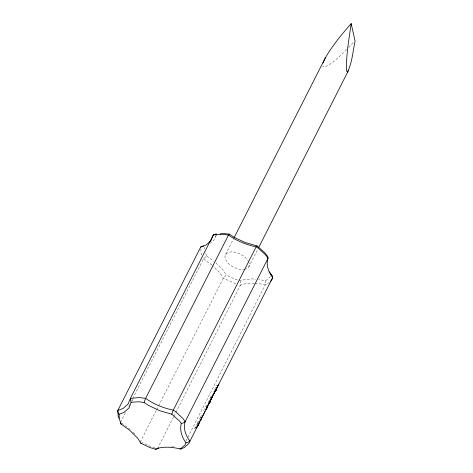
<?xml version="1.0" encoding="UTF-8"?>
<svg xmlns="http://www.w3.org/2000/svg" width="473" height="473" viewBox="0 0 473 473"><rect width="100%" height="100%" fill="white"/><g stroke="black" fill="none" stroke-linecap="round" stroke-linejoin="round"><path stroke-width="0.35" stroke-dasharray="2.37 1.77" d="M197.312 423.914L197.46 423.483M209.728 399.029L209.929 398.497M216.167 235.495L214.529 239.545L210.284 243.323M196.892 424.192L196.916 424.872M199.375 419.344L199.902 418.268M210.396 398L210.55 397.675M195.668 427.048L195.52 427.367A2.95 0.52 -56.2 0 0 195.296 428.106M195.591 428.189L195.792 427.787M120.615 422.283L125.629 412.403M128.632 406.473L129.637 404.498M131.642 400.548L132.31 399.23M132.647 398.573L203.479 258.944A5.416 2.661 -41 0 1 206.79 256.135L204.945 251.618M131.955 401.163L132.606 399.933M215.469 236.601L216.711 234.147M225.656 254.35L233.331 239.22M156.202 410.534L140.499 441.486L141.48 442.143M156.539 409.872L158.207 406.579M158.544 405.923L223.362 278.154A5.374 2.146 -46.2 0 1 226.396 275.109L235.164 279.283L240.438 280.879L242.342 280.034L251.601 278.869L255.852 279.259M248.703 267.174L257.714 249.407M157.503 448.605L173.538 416.991M173.875 416.329L175.542 413.041M175.879 412.379L240.367 285.266A5.451 3.015 -89.4 0 0 240.426 280.891M185.948 441.09L265.14 285L267.097 284.279L269.096 282.499M200.859 416.417L201.35 415.448M203.816 410.588L204.431 409.37M206.382 406.957L205.844 406.591L206.305 405.68M208.185 401.973L208.688 400.98M212.98 392.525L213.441 391.614M214.724 389.09L215.185 388.173M216.214 386.098L216.38 385.785M197.058 423.861L197.531 423.016M210.325 397.722L211.283 396.451M195.656 426.681L194.71 428.68L195.254 428.195M204.85 408.583L205.075 408.193M200.091 417.931L200.859 416.997L200.67 417.298M210.733 397.344L211.094 396.752M200.31 417.896L200.505 417.564M216.539 385.507L216.823 385.034M195.863 426.339L196.295 425.712M206.021 406.851L206.382 406.437M348.666 47.513L354.194 41.606M346.644 49.576C339.738 55.944 333.264 63.636 324.283 67.06L322.598 66.167M270.526 276.516L266.329 280.247L265.235 280.649L258.684 279.513M215.558 387.842L216.303 387.174M205.844 406.591L207.127 405.45M198.66 421.674L197.803 422.442L198.264 421.526L198.808 421.886M197.667 422.797L198.128 422.389M254.356 283.368L251.494 283.108L242.767 284.208L240.367 285.266L238.362 284.663M255.071 283.433L261.51 284.019L265.14 285M171.492 446.701L174.354 446.961M235.69 283.847L223.362 278.154L219.496 272.413L212.572 265.554M154.831 447.795L150.816 446.577L142.148 442.462M214.257 390L214.801 390.361M206.79 256.124L214.275 261.451M212.081 265.063L203.479 258.944L202.929 257.602M121.762 423.099L130.205 429.378M215.901 262.899L222.724 269.657L226.396 275.109M133.173 432.322L135.645 434.77M201.829 254.912L201.001 252.895L200.812 249.253M204.496 247.444L204.573 248.857M265.223 280.66A5.416 2.998 -89.4 0 1 265.146 285.006M248.556 261.551A13.209 7.332 26.9 0 1 245.688 269.214M245.103 269.368A13.209 7.332 26.9 0 1 227.194 262.089A13.209 7.332 26.9 0 1 230.995 251.926A13.209 7.332 26.9 0 1 248.242 260.978"/><path stroke-width="0.71" d="M218.39 384.555L218.307 384.916M212.123 397.078L211.715 397.888M351.179 23.65C348.985 39.371 345.887 55.229 346.674 71.163L347.395 72.168C352.267 62.667 352.787 51.456 355.105 41.139L351.179 23.65L350.718 24.147C341.494 34.659 332.525 45.514 325.459 57.629L233.999 237.901M198.187 424.99L197.241 426.693L197.336 426.344M218.904 384.029L218.763 384.419A2.933 0.52 -56.2 0 1 218.189 385.542L217.302 386.808M197.891 424.76L198.234 423.926L198.772 424.293L196.437 427.864M210.97 240.686L213.24 235.093L213.873 234.856L222.003 234.224L228.489 235.051C236.713 240.911 246.309 244.789 256.165 246.8L258.542 248.396L265.548 254.9L268.025 258.27C265.696 264.803 268.664 272.294 272.673 277.627L271.597 280.276L270.597 281.163M189.821 440.972A5.428 4.103 -12.7 0 1 185.954 442.811L185.18 444.75L180.976 448.487L179.882 448.889C171.865 446.944 162.937 446.258 155.085 449.114L149.811 447.517L141.043 443.343A5.374 2.146 -46.2 0 1 140.398 442.533M272.673 277.627L188.733 443.609L184.228 447.618L182.271 448.333A5.416 2.998 -89.4 0 1 179.888 448.871M185.18 421.62A5.439 4.115 -12.7 0 1 181.295 423.453C179.379 430.04 182.01 437.413 185.954 442.829M266.63 255.249A5.439 4.115 -12.7 0 1 268.055 258.27L185.162 421.609C182.826 428.142 185.8 435.627 189.803 440.96M200.511 419.835L200.345 420.184M208.552 403.989L208.386 404.338M213.719 393.802L213.163 394.831M323 62.95L325.459 57.629M199.151 422.679L198.938 423.11M206.713 408.305L206.938 407.312M258.719 247.432L348.506 70.447M202.686 416.098L203.171 415.14M203.68 414.135L204.094 413.331M204.578 412.361L205.057 411.427M209.911 401.849L210.402 400.891L209.569 401.299L211.484 398.763L210.94 398.396M216.055 389.746L217.208 387.346L216.847 387.541M214.925 390.804L215.469 391.171L216.374 389.835L215.836 389.468M205.725 409.73L206.636 408.92L207.801 406.248A2.436 0.432 -56.2 0 0 207.535 406.248M210.414 401.583L209.504 402.919L210.414 401.583L209.87 401.222M215.469 391.171L216.374 389.835M197.548 425.44L197.726 425.097M218.189 385.176L217.769 385.844M201.593 417.937L201.291 418.434M207.996 405.018L208.209 404.663M197.353 425.777L196.945 426.427M201.362 418.611L202.231 416.695M216.019 389.279L216.22 388.966M212.945 394.186L213.483 394.547L214.263 393.276L213.761 393.725M198.382 424.269L199.032 423.3A2.933 0.52 -56.2 0 0 199.606 422.182L199.748 421.786L199.293 422.194M201.137 418.936L200.688 419.504M210.13 400.306L211.484 398.763M210.68 399.395L212.696 396.191L212.07 396.563M210.473 241.129L205.968 245.132L200.7 247.072L117.83 410.404L118.138 416.234L118.965 418.25M214.843 391.212L215.7 390.45L214.375 392.123M213.483 394.547L213.731 394.328L211.981 396.386M208.877 402.961L209.734 402.198L209.273 403.114L208.735 402.748M208.593 403.912L209.096 403.463L207.239 406.189M200.552 419.758L201.055 419.309L199.204 422.04M198.258 424.754L198.772 424.293M158.703 448.073L157.503 448.605A5.451 3.015 -89.4 0 1 155.091 449.09M141.043 443.343L137.371 437.892L129.501 430.093L121.437 424.358L119.332 419.208L119.072 414.265L123.873 412.503L129.176 407.785L131.169 402.062A5.351 4.352 48.4 0 1 130.365 398.426L213.24 235.093A5.351 4.352 48.4 0 1 216.386 234.1M220.146 233.881L224.267 233.556L229.488 234.224L234.159 237.328L245.18 242.513L257.158 245.978L264.886 252.848L266.642 255.237M216.386 234.094L216.581 234.117M215.345 390.438L215.883 390.799M210.467 399.336L211.005 399.697M209.385 402.186L209.923 402.547M206.092 408.56L206.636 408.92M185.162 421.609L182.684 418.238L175.678 411.729L173.301 410.138C163.445 408.122 153.849 404.244 145.625 398.39L139.139 397.557L130.371 398.426L128.106 404.019L123.104 408.471L117.83 410.404A5.434 4.505 35.5 0 0 119.084 414.253M181.295 423.471L179.539 421.082L171.811 414.212L159.827 410.753L148.806 405.562L144.135 402.458L138.92 401.79L131.287 402.245M269.368 271.869L271.307 274.594M229.482 234.241A5.434 0.816 -68.9 0 0 228.494 235.034L145.625 398.39A5.434 0.816 -68.9 0 0 144.141 402.452M257.152 245.995A5.434 0.816 -68.9 0 0 256.171 246.782L173.301 410.138A5.434 0.816 -68.9 0 0 171.817 414.206M271.289 274.606A5.428 4.103 -12.7 0 1 272.69 277.627M200.682 247.054A5.434 4.505 35.5 0 1 203.703 245.995M121.449 424.346A5.416 2.661 -41 0 1 120.556 422.531"/></g></svg>
